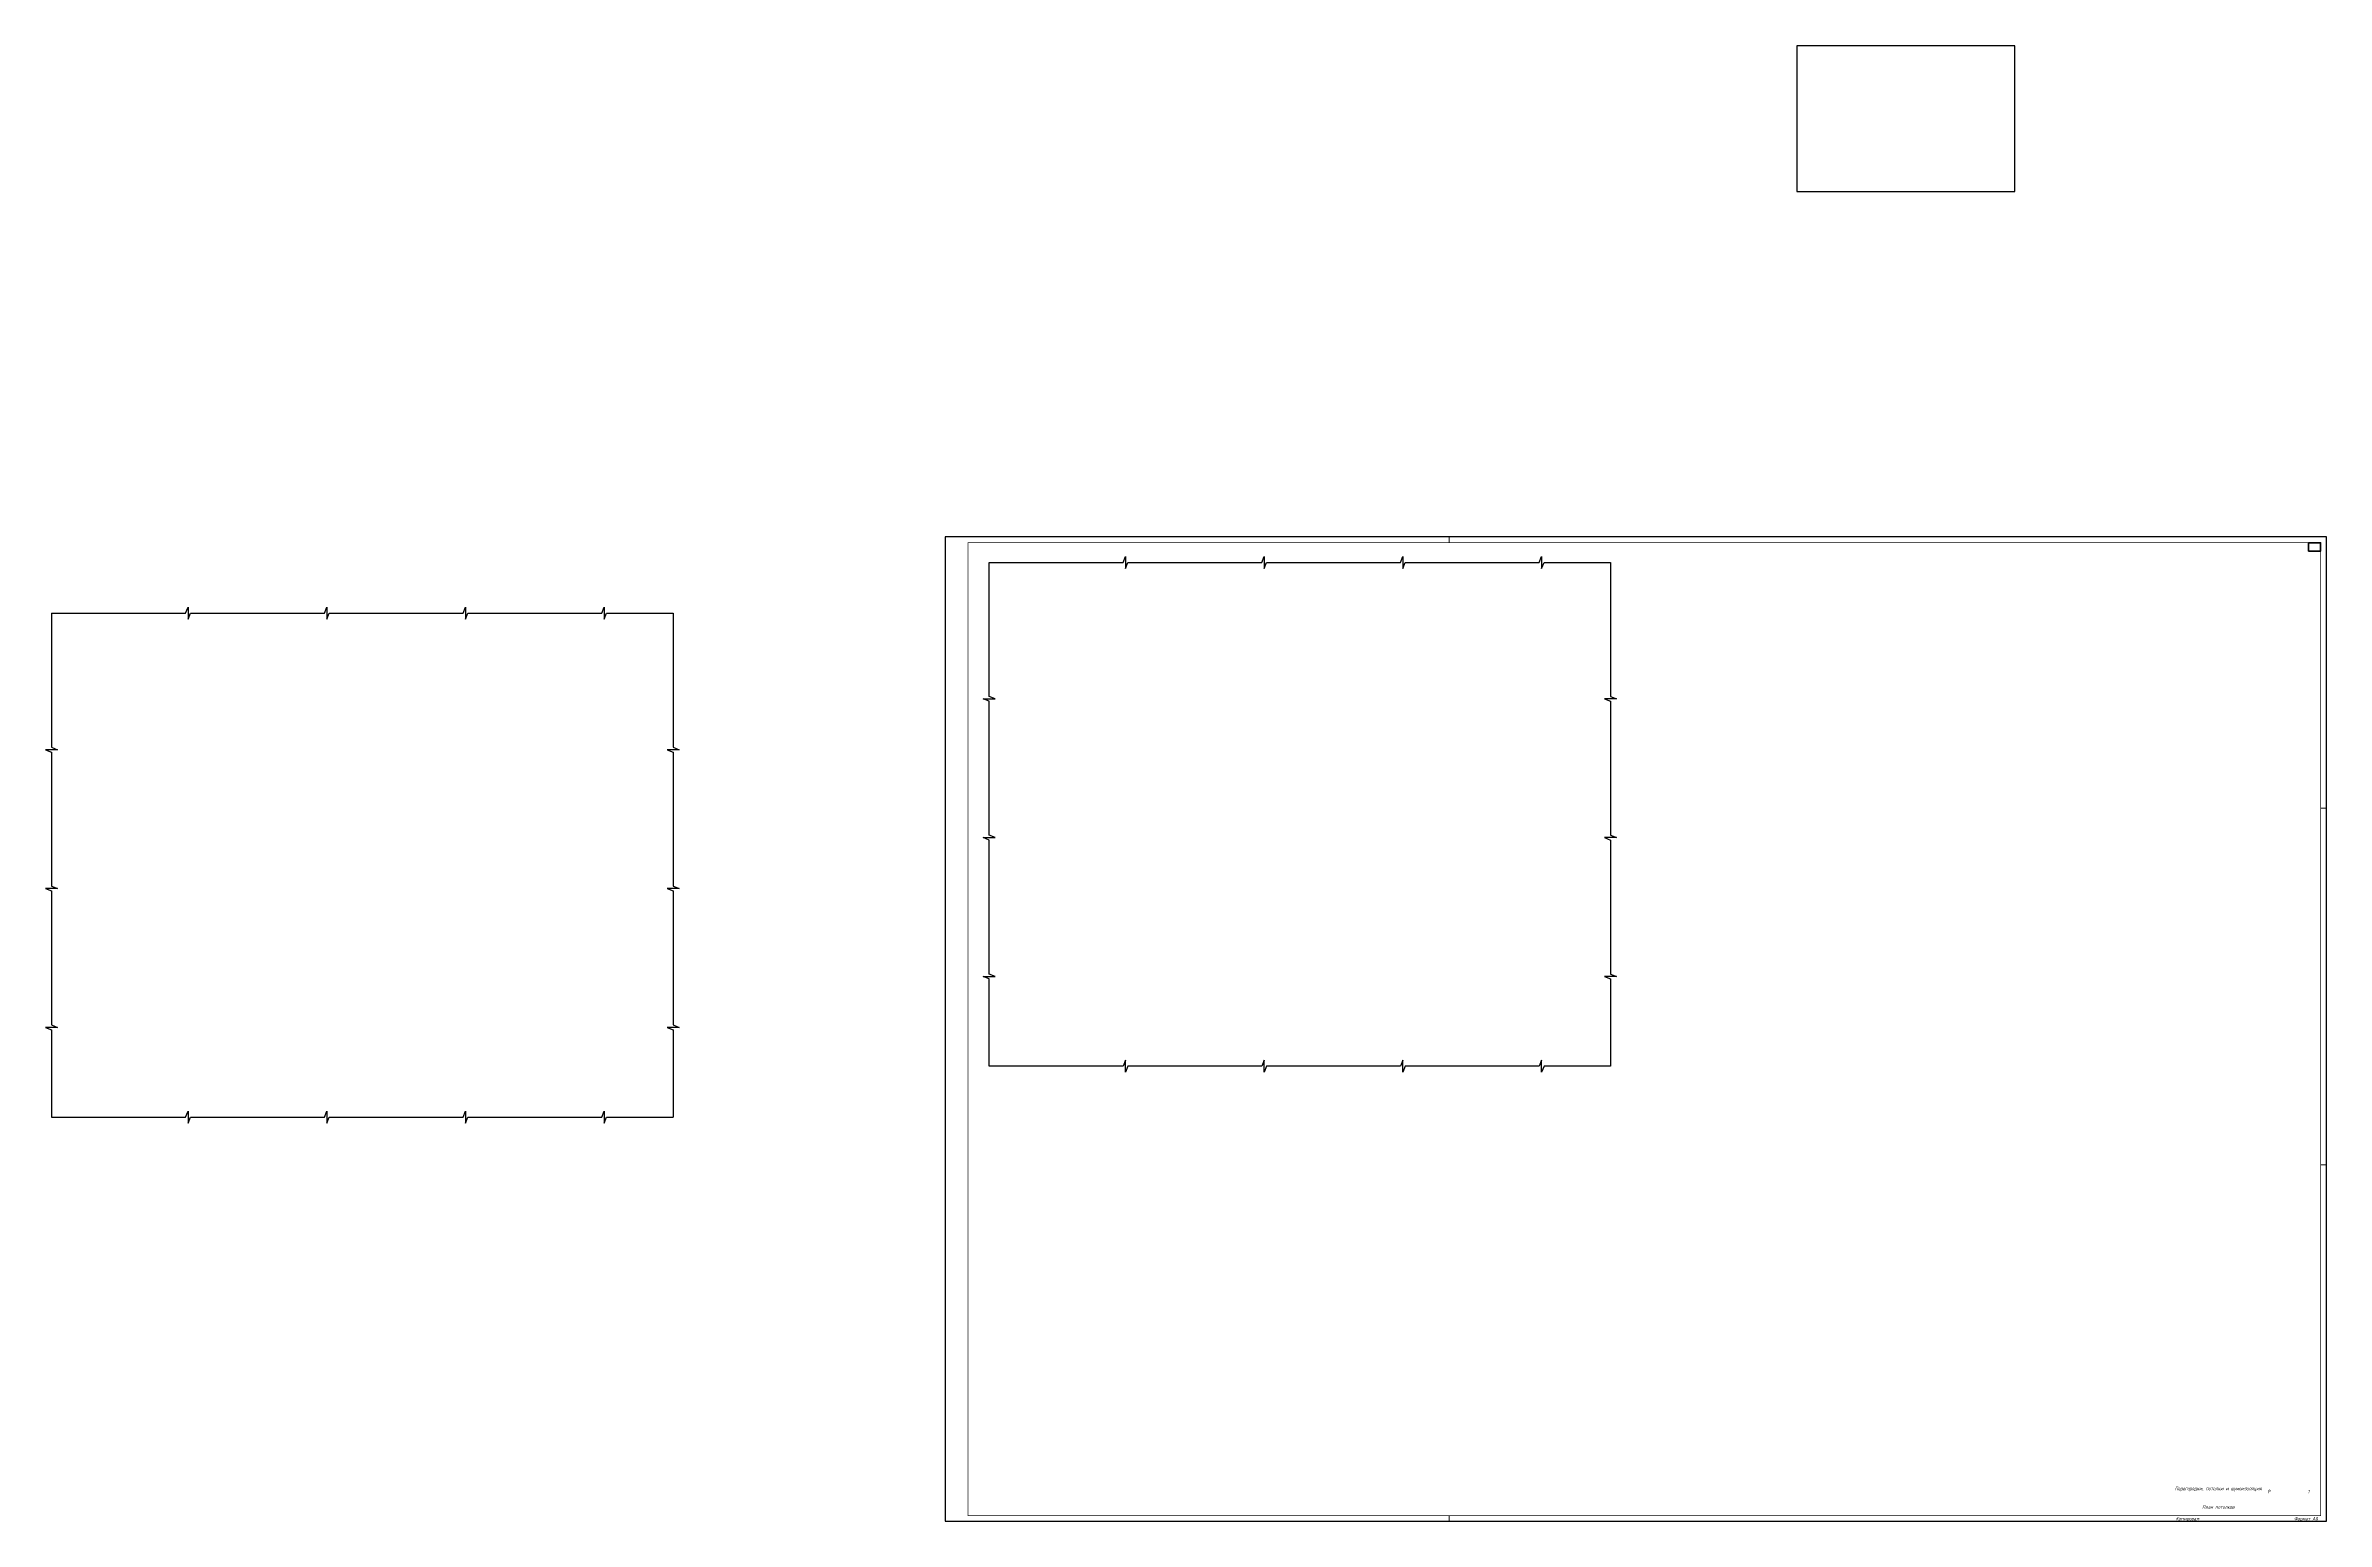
# Paper-space layout 'потолки' of a CAD drawing. Header units: millimetres. Extents: x -749 to 1151, y 10 to 1238.
import ezdxf

# ---------------------------------------------------------------- set-up
doc = ezdxf.new("R2010")
doc.units = ezdxf.units.MM
doc.layers.add('100 noprint', color=1, linetype='Continuous', plot=False)
doc.layers.add('stamp', color=7, linetype='Continuous')
doc.styles.add('ГОСТ-ISOCPEUR', font='isocpeui.ttf', dxfattribs={"width": 0.8})

psp = doc.layouts.new('потолки')

# ---------------------------------------------------------------- linework, layer by layer
at = {"const_width": 0.48}
psp.add_lwpolyline([(19.2, 14.3), (1145.9, 14.3), (1145.9, 824.5), (19.2, 824.5)], close=True, dxfattribs=at)
at = {"lineweight": 50}
psp.add_lwpolyline([(1135.9, 817.5), (1145.9, 817.5), (1145.9, 824.5), (1135.9, 824.5)], close=True, dxfattribs=at)
psp.add_lwpolyline([(36.7, 461.3), (31.7, 463.3), (41.7, 463.3), (36.7, 465.3), (36.7, 576.9), (31.7, 578.9), (41.7, 578.9), (36.7, 580.9), (36.7, 692.5), (31.7, 694.5), (41.7, 694.5), (36.7, 696.5), (36.7, 808.1), (148.3, 808.1), (150.3, 813.1), (150.3, 803.1), (152.3, 808.1), (263.8, 808.1), (265.8, 813.1), (265.8, 803.1), (267.8, 808.1), (379.4, 808.1), (381.4, 813.1), (381.4, 803.1), (383.4, 808.1), (495, 808.1), (497, 813.1), (497, 803.1), (499, 808.1), (554.4, 808.1), (554.4, 696.5), (559.4, 694.5), (549.4, 694.5), (554.4, 692.5), (554.4, 580.9), (559.4, 578.9), (549.4, 578.9), (554.4, 576.9), (554.4, 465.3), (559.4, 463.3), (549.4, 463.3), (554.4, 461.3), (554.4, 388.5), (499, 388.5), (497, 383.5), (497, 393.5), (495, 388.5), (383.4, 388.5), (381.4, 383.5), (381.4, 393.5), (379.4, 388.5), (267.8, 388.5), (265.8, 383.5), (265.8, 393.5), (263.8, 388.5), (152.3, 388.5), (150.3, 383.5), (150.3, 393.5), (148.3, 388.5), (36.7, 388.5)], close=True)
at = {"layer": '100 noprint'}
for p, q in [((1150.7, 829.3), (0, 829.3)), ((0, 829.3), (0, 9.6)), ((1150.7, 9.6), (1150.7, 829.3)), ((0, 9.6), (1150.7, 9.6))]:
    psp.add_line(p, q, dxfattribs=at)
at = {"layer": '100 noprint', "color": 1}
psp.add_lwpolyline([(709.7, 1238.4), (709.7, 1117), (891.1, 1117), (891.1, 1238.4)], close=True, dxfattribs=at)
for points in [[(-744.2, 765.7), (-744.2, 654.1), (-739.2, 652.1), (-749.2, 652.1), (-744.2, 650.1), (-744.2, 538.5), (-739.2, 536.5), (-749.2, 536.5), (-744.2, 534.5), (-744.2, 422.9), (-739.2, 420.9), (-749.2, 420.9), (-744.2, 418.9)], [(-744.2, 765.7), (-632.6, 765.7), (-630.6, 770.7), (-630.6, 760.7), (-628.6, 765.7), (-517, 765.7), (-515, 770.7), (-515, 760.7), (-513, 765.7), (-401.4, 765.7), (-399.4, 770.7), (-399.4, 760.7), (-397.4, 765.7)], [(-397.4, 765.7), (-285.9, 765.7), (-283.9, 770.7), (-283.9, 760.7), (-281.9, 765.7), (-226.5, 765.7)], [(-226.5, 765.7), (-226.5, 654.1), (-221.5, 652.1), (-231.5, 652.1), (-226.5, 650.1), (-226.5, 538.5), (-221.5, 536.5), (-231.5, 536.5), (-226.5, 534.5), (-226.5, 422.9), (-221.5, 420.9), (-231.5, 420.9), (-226.5, 418.9)], [(-744.2, 418.9), (-744.2, 346.1)], [(-226.5, 418.9), (-226.5, 346.1)], [(-744.2, 346.1), (-632.6, 346.1), (-630.6, 351.1), (-630.6, 341.1), (-628.6, 346.1), (-517, 346.1), (-515, 351.1), (-515, 341.1), (-513, 346.1), (-401.4, 346.1), (-399.4, 351.1), (-399.4, 341.1), (-397.4, 346.1)], [(-397.4, 346.1), (-285.9, 346.1), (-283.9, 351.1), (-283.9, 341.1), (-281.9, 346.1), (-226.5, 346.1)]]:
    psp.add_lwpolyline(points, dxfattribs=at)
at = {"layer": 'stamp', "lineweight": 0}
for p, q in [((420, 824.3), (420, 829.3)), ((1150.7, 603.4), (1145.7, 603.4)), ((1150.7, 306.5), (1145.7, 306.5)), ((420, 9.6), (420, 14.5))]:
    psp.add_line(p, q, dxfattribs=at)

# ---------------------------------------------------------------- texts
at = {"layer": 'stamp', "lineweight": 35, "style": 'ГОСТ-ISOCPEUR', "width": 0.8}
for s, p in [('Копировал:', (1025.4, 10.3)), ('Формат А0', (1123.9, 10.3))]:
    psp.add_text(s, height=3, dxfattribs=at).set_placement(p)
at = {"layer": 'stamp', "lineweight": 35, "char_height": 3, "width": 70.157, "attachment_point": 5, "style": 'ГОСТ-ISOCPEUR'}
for s, insert in [('{Перегородки, потолки и шумоизоляция}', (1060.7, 36.5)), ('{План потолков}', (1060.7, 21.5))]:
    psp.add_mtext(s, dxfattribs=dict(at, insert=insert))
at = {"layer": 'stamp', "ltscale": 100, "char_height": 3, "width": 20, "attachment_point": 4, "style": 'ГОСТ-ISOCPEUR'}
for s, insert in [('{\\pxqc;Р}', (1092.9, 34.3)), ('\\pxqc;1', (1125.9, 34.3))]:
    psp.add_mtext(s, dxfattribs=dict(at, insert=insert))

# ---------------------------------------------------------------- viewports
at = {"layer": '100 noprint', "color": 1, "view_target_point": (8499.671, -13417.406)}
vp = psp.add_viewport(center=(800.4, 1177.7), size=(181.5, 121.4), view_center_point=(2818.547, 11742.184), view_height=121.40042, dxfattribs=at)
vp.dxf.flags = 0x10000  # cut along an outline
vp.dxf.clipping_boundary_handle = psp.add_lwpolyline([(709.7, 1238.4), (709.7, 1117), (891.1, 1117), (891.1, 1238.4)], format="xyb", close=True, dxfattribs={"invisible": 1}).dxf.handle
at = {"layer": '100 noprint', "color": 1, "view_target_point": (25032.543, -23360.473)}
vp = psp.add_viewport(center=(295.5, 598.3), size=(527.7, 429.554), view_center_point=(-51000.93, 7869.384), view_height=4295.5361, status=3, dxfattribs=at)
vp.dxf.flags = 0x10000  # cut along an outline
vp.dxf.clipping_boundary_handle = psp.add_lwpolyline([(36.7, 461.3), (31.7, 463.3), (41.7, 463.3), (36.7, 465.3), (36.7, 576.9), (31.7, 578.9), (41.7, 578.9), (36.7, 580.9), (36.7, 692.5), (31.7, 694.5), (41.7, 694.5), (36.7, 696.5), (36.7, 808.1), (148.3, 808.1), (150.3, 813.1), (150.3, 803.1), (152.3, 808.1), (263.8, 808.1), (265.8, 813.1), (265.8, 803.1), (267.8, 808.1), (379.4, 808.1), (381.4, 813.1), (381.4, 803.1), (383.4, 808.1), (495, 808.1), (497, 813.1), (497, 803.1), (499, 808.1), (554.4, 808.1), (554.4, 696.5), (559.4, 694.5), (549.4, 694.5), (554.4, 692.5), (554.4, 580.9), (559.4, 578.9), (549.4, 578.9), (554.4, 576.9), (554.4, 465.3), (559.4, 463.3), (549.4, 463.3), (554.4, 461.3), (554.4, 388.5), (499, 388.5), (497, 383.5), (497, 393.5), (495, 388.5), (383.4, 388.5), (381.4, 383.5), (381.4, 393.5), (379.4, 388.5), (267.8, 388.5), (265.8, 383.5), (265.8, 393.5), (263.8, 388.5), (152.3, 388.5), (150.3, 383.5), (150.3, 393.5), (148.3, 388.5), (36.7, 388.5)], format="xyb", close=True, dxfattribs={"invisible": 1}).dxf.handle

doc.saveas('drawing.dxf')
